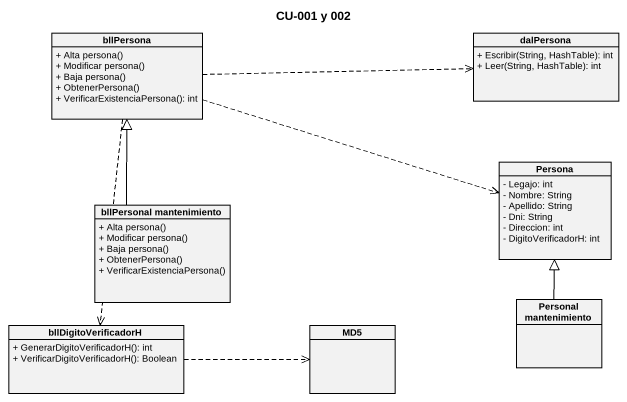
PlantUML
@startuml
title CU-001 y 002
hide circle
hide empty members
skinparam classAttributeIconSize 0
class bllPersona {
  + Alta persona()
  + Modificar persona()
  + Baja persona()
  + ObtenerPersona()
  + VerificarExistenciaPersona(): int
}
class dalPersona {
  + Escribir(String, HashTable): int
  + Leer(String, HashTable): int
}
class Persona {
  - Legajo: int
  - Nombre: String
  - Apellido: String
  - Dni: String
  - Direccion: int
  - DigitoVerificadorH: int
}
class "bllPersonal mantenimiento" as bllPersonal_mantenimiento {
  + Alta persona()
  + Modificar persona()
  + Baja persona()
  + ObtenerPersona()
  + VerificarExistenciaPersona()
}
class "Personal mantenimiento" as Personal_mantenimiento
class bllDigitoVerificadorH {
  + GenerarDigitoVerificadorH(): int
  + VerificarDigitoVerificadorH(): Boolean
}
class MD5
bllPersona .right.> dalPersona
bllPersona .right.> dalPersona
bllPersona .right.> Persona
bllPersona ..> bllDigitoVerificadorH
bllPersonal_mantenimiento -up-|> bllPersona
Personal_mantenimiento -up-|> Persona
bllDigitoVerificadorH .right.> MD5
@enduml
